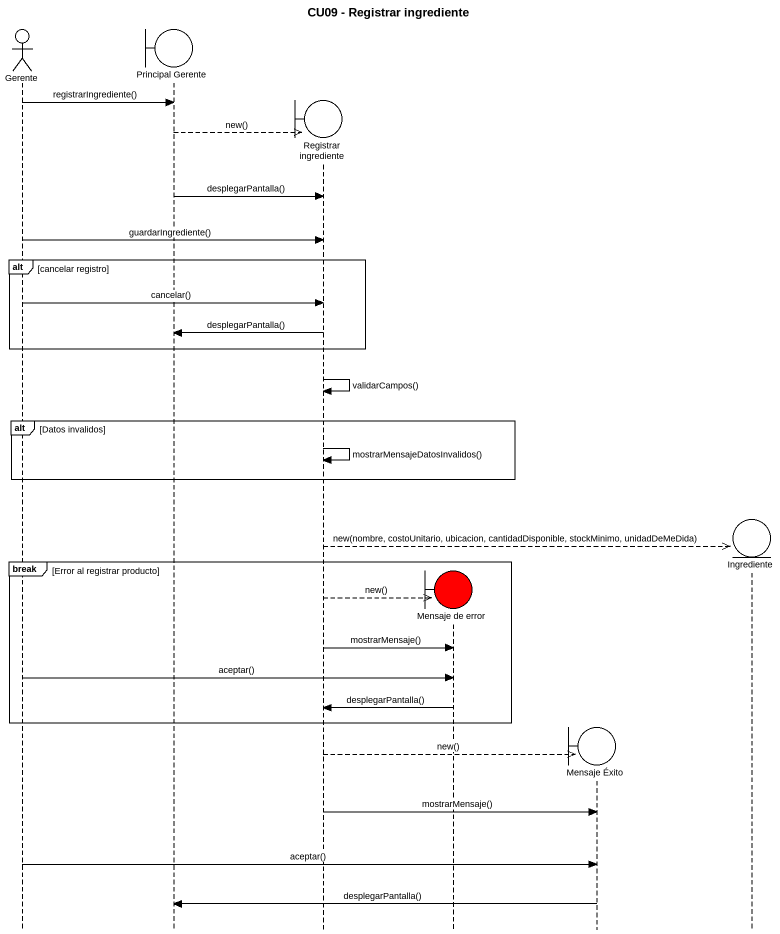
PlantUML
@startuml
title CU09 - Registrar ingrediente
hide footbox
actor Gerente #FFFFFF
boundary "Principal Gerente" as Principal_Gerente #FFFFFF
boundary "Registrar ingrediente" as Registrar_ingrediente #FFFFFF
boundary "Mensaje de error" as Mensaje_de_error #FF0000
boundary "Mensaje Éxito" as Mensaje_Éxito #FFFFFF
entity Ingrediente #FFFFFF

Gerente -> Principal_Gerente : registrarIngrediente()
Principal_Gerente -->> Registrar_ingrediente ** : new()
Principal_Gerente -> Registrar_ingrediente : desplegarPantalla()
Gerente -> Registrar_ingrediente : guardarIngrediente()
alt cancelar registro
  Gerente -> Registrar_ingrediente : cancelar()
  Registrar_ingrediente -> Principal_Gerente : desplegarPantalla()
end
Registrar_ingrediente -> Registrar_ingrediente : validarCampos()
alt Datos invalidos
  Registrar_ingrediente -> Registrar_ingrediente : mostrarMensajeDatosInvalidos()
end
Registrar_ingrediente -->> Ingrediente ** : new(nombre, costoUnitario, ubicacion, cantidadDisponible, stockMinimo, unidadDeMeDida)
break Error al registrar producto
  Registrar_ingrediente -->> Mensaje_de_error ** : new()
  Registrar_ingrediente -> Mensaje_de_error : mostrarMensaje()
  Gerente -> Mensaje_de_error : aceptar()
  Mensaje_de_error -> Registrar_ingrediente : desplegarPantalla()
end
Registrar_ingrediente -->> Mensaje_Éxito ** : new()
Registrar_ingrediente -> Mensaje_Éxito : mostrarMensaje()
Gerente -> Mensaje_Éxito : aceptar()
Mensaje_Éxito -> Principal_Gerente : desplegarPantalla()
@enduml
